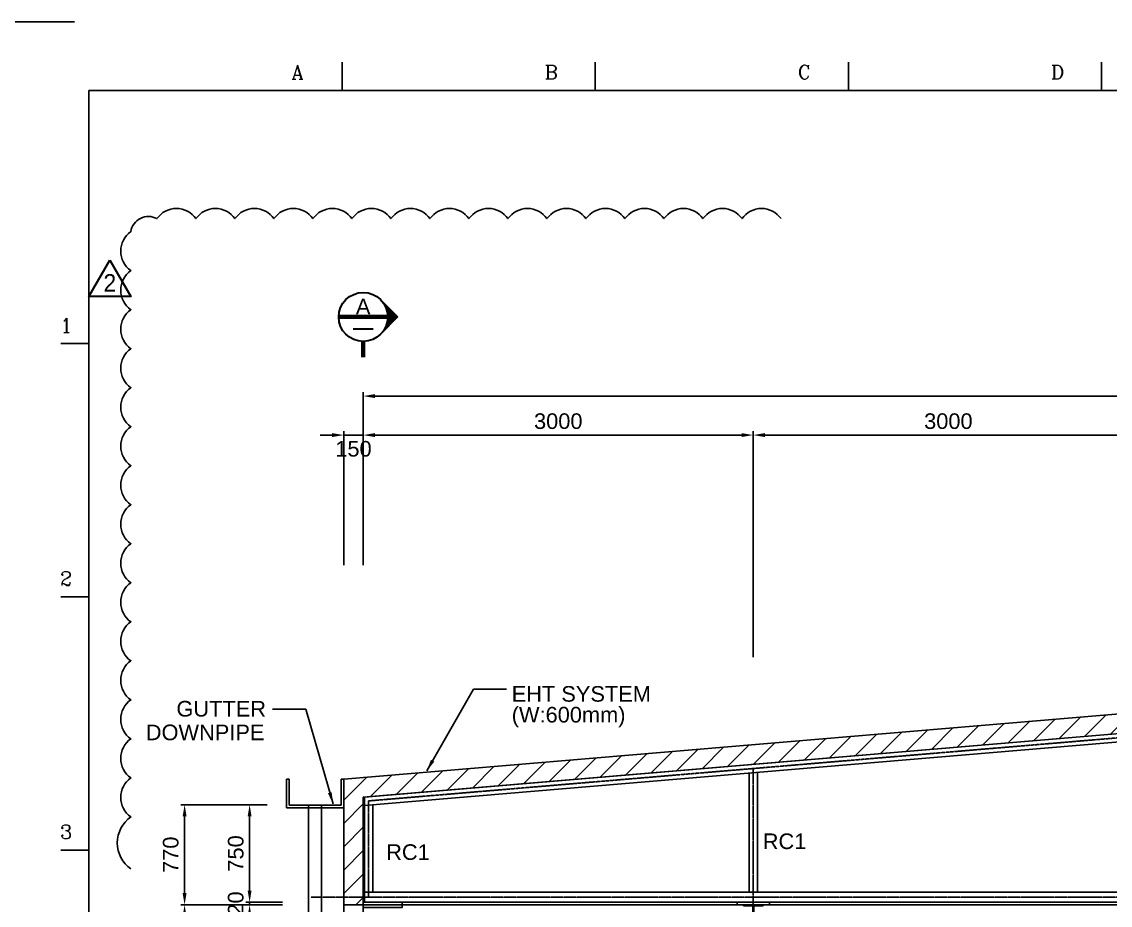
# Model space of a CAD drawing. Header units: millimetres. Extents: x 415966 to 487306, y -108951 to -17325.
# Drawn here: x 451865 to 460236, y -24118 to -17325 of the extents above; entities that cross this region are included whole.
import ezdxf
from ezdxf.enums import TextEntityAlignment as Align

# ---------------------------------------------------------------- set-up
doc = ezdxf.new("R2010")
doc.units = ezdxf.units.MM
doc.header["$LTSCALE"] = 2
doc.linetypes.add('CENTER', pattern=[2, 1.25, -0.25, 0.25, -0.25])
doc.layers.get('Defpoints').update_dxf_attribs({"color": 250})
for name, color, linetype in [('C_BLOCK', 7, 'Continuous'), ('C_CEN', 1, 'CENTER'), ('C_DIM', 7, 'Continuous'), ('C_GIRDER', 2, 'Continuous'), ('C_REV', 4, 'Continuous'), ('C_TEXT_01', 2, 'Continuous'), ('finish', 1, 'Continuous'), ('TAN-TIT', 30, 'Continuous')]:
    doc.layers.add(name, color=color, linetype=linetype)
doc.layers.add('C_MARK', color=2, linetype='Continuous', lineweight=0)
doc.styles.add('Arial', font='arial.ttf')
doc.styles.add('COM', font='COMPLEX', dxfattribs={"height": 5})
doc.styles.add('돋움', font='')
doc.styles.get('돋움').set_extended_font_data('Dotum')
doc.dimstyles.new('일반도면_0020', dxfattribs={"dimtxt": 80, "dimasz": 60, "dimexe": 20, "dimexo": 100, "dimgap": 30, "dimtad": 1, "dimdec": 0, "dimzin": 0, "dimdsep": 46, "dimtxsty": 'Arial', "dimcen": -100, "dimclrd": 7, "dimclre": 7, "dimclrt": 2, "dimadec": 8, "dimazin": 0, "dimtfac": 1, "dimtdec": 0, "dimtix": 1, "dimtmove": 2, "dimatfit": 3, "dimfxl": 1, "dimtolj": 1, "dimtzin": 0, "dimarcsym": 0})
doc.dimstyles.new('일반도면_0030', dxfattribs={"dimtxt": 120, "dimasz": 90, "dimexe": 30, "dimexo": 150, "dimgap": 45, "dimtad": 1, "dimdec": 0, "dimzin": 0, "dimdsep": 46, "dimtxsty": 'Arial', "dimcen": -150, "dimclrd": 7, "dimclre": 7, "dimclrt": 2, "dimadec": 8, "dimazin": 0, "dimtfac": 1, "dimtdec": 0, "dimtix": 1, "dimtmove": 2, "dimatfit": 3, "dimfxl": 1, "dimtolj": 1, "dimtzin": 0, "dimarcsym": 0})

# ---------------------------------------------------------------- blocks, each defined once
blk = doc.blocks.new('BORDER')
at = {"layer": 'TAN-TIT', "linetype": 'Continuous'}
blk.add_line((424.1, 16820), (0, 16820), dxfattribs=at)
at = {"layer": 'TAN-TIT'}
for p, q in [((1795.5, 16468), (1795.5, 16612.2)), ((3093.4, 16468), (3093.4, 16612.2)), ((4391.2, 16468), (4391.2, 16612.2)), ((5689.1, 16468), (5689.1, 16612.2)), ((497.7, 16468), (497.7, 352)), ((23282.3, 16468), (497.7, 16468)), ((497.7, 15170.1), (353.4, 15170.1)), ((497.7, 13872.3), (353.4, 13872.3)), ((497.7, 12574.4), (353.4, 12574.4))]:
    blk.add_line(p, q, dxfattribs=at)
at = {"layer": 'TAN-TIT', "style": 'COM'}
for s, p in [('A', (1535.9, 16525.7)), ('B', (2833.8, 16525.7)), ('C', (4131.7, 16525.7)), ('D', (5429.5, 16525.7))]:
    blk.add_text(s, height=72.1, dxfattribs=at).set_placement(p)
for s, p in [('1', (411.1, 15227.8)), ('2', (411.1, 13930)), ('3', (411.1, 12632.1))]:
    blk.add_text(s, height=72.1, dxfattribs=at).set_placement(p, align=Align.RIGHT)
blk = doc.blocks.new('A$C70F644BE')
at = {"layer": 'finish'}
for p, q in [((0, 0), (152, 0)), ((0, 0), (0, -6.6)), ((152, 0), (152, -6.6)), ((0, -6.6), (73.08, -6.6)), ((73.08, -6.6), (73.08, -145.4)), ((78.92, -6.6), (152, -6.6)), ((78.92, -6.6), (78.92, -145.4)), ((0, -145.4), (73.08, -145.4)), ((0, -145.4), (0, -152)), ((0, -152), (152, -152)), ((78.92, -145.4), (152, -145.4)), ((152, -145.4), (152, -152))]:
    blk.add_line(p, q, dxfattribs=at)
blk = doc.blocks.new('*D189')
at = {"layer": 'C_DIM', "color": 7, "lineweight": -2, "transparency": 16777216}
for p, q in [((454491.4, -21503.9), (454491.4, -20473)), ((454581.4, -20503), (457401.4, -20503)), ((457491.4, -22211.5), (457491.4, -20473))]:
    blk.add_line(p, q, dxfattribs=at)
at = {"layer": 'C_DIM', "color": 7, "transparency": 16777216}
for points in [[(454581.4, -20488), (454581.4, -20518), (454491.4, -20503)], [(457401.4, -20488), (457401.4, -20518), (457491.4, -20503)]]:
    blk.add_solid(points, dxfattribs=at)
at = {"layer": 'Defpoints', "color": 0, "transparency": 16777216}
for p in [(457491.4, -20503), (454491.4, -21653.9), (457491.4, -22361.5)]:
    blk.add_point(p, dxfattribs=at)
at = {"layer": 'C_DIM', "color": 2, "transparency": 16777216, "insert": (455991.4, -20396.7), "char_height": 120, "attachment_point": 5, "style": 'Arial'}
blk.add_mtext('\\A1;3000', dxfattribs=at)
blk = doc.blocks.new('*D190')
at = {"layer": 'C_DIM', "color": 7, "lineweight": -2, "transparency": 16777216}
for p, q in [((454251.4, -20503), (454161.4, -20503)), ((454341.4, -21503.9), (454341.4, -20473)), ((454341.4, -20503), (454491.4, -20503)), ((454491.4, -21503.9), (454491.4, -20473)), ((454581.4, -20503), (454671.4, -20503))]:
    blk.add_line(p, q, dxfattribs=at)
at = {"layer": 'C_DIM', "color": 7, "transparency": 16777216}
for points in [[(454251.4, -20488), (454251.4, -20518), (454341.4, -20503)], [(454581.4, -20488), (454581.4, -20518), (454491.4, -20503)]]:
    blk.add_solid(points, dxfattribs=at)
at = {"layer": 'Defpoints', "color": 0, "transparency": 16777216}
for p in [(454491.4, -20503), (454341.4, -21653.9), (454491.4, -21653.9)]:
    blk.add_point(p, dxfattribs=at)
at = {"layer": 'C_DIM', "color": 2, "transparency": 16777216, "char_height": 120, "attachment_point": 5, "style": 'Arial'}
for s, insert in [('\\A1;', (454416.4, -20398)), ('\\A1;150', (454416.4, -20609.3))]:
    blk.add_mtext(s, dxfattribs=dict(at, insert=insert))
blk = doc.blocks.new('*D191')
at = {"layer": 'C_DIM', "color": 7, "lineweight": -2, "transparency": 16777216}
for p, q in [((457491.4, -22211.5), (457491.4, -20473)), ((457581.4, -20503), (460401.4, -20503)), ((460491.4, -22211.5), (460491.4, -20473))]:
    blk.add_line(p, q, dxfattribs=at)
at = {"layer": 'C_DIM', "color": 7, "transparency": 16777216}
for points in [[(457581.4, -20488), (457581.4, -20518), (457491.4, -20503)], [(460401.4, -20488), (460401.4, -20518), (460491.4, -20503)]]:
    blk.add_solid(points, dxfattribs=at)
at = {"layer": 'Defpoints', "color": 0, "transparency": 16777216}
for p in [(460491.4, -20503), (457491.4, -22361.5), (460491.4, -22361.5)]:
    blk.add_point(p, dxfattribs=at)
at = {"layer": 'C_DIM', "color": 2, "transparency": 16777216, "insert": (458991.4, -20396.7), "char_height": 120, "attachment_point": 5, "style": 'Arial'}
blk.add_mtext('\\A1;3000', dxfattribs=at)
blk = doc.blocks.new('*D196')
at = {"layer": 'C_DIM', "color": 7, "lineweight": -2, "transparency": 16777216}
for p, q in [((453870.7, -24114.9), (453587.6, -24114.9)), ((453617.6, -27024.9), (453617.6, -24204.9)), ((453870.7, -27114.9), (453587.6, -27114.9))]:
    blk.add_line(p, q, dxfattribs=at)
at = {"layer": 'C_DIM', "color": 7, "transparency": 16777216}
for points in [[(453602.6, -24204.9), (453632.6, -24204.9), (453617.6, -24114.9)], [(453602.6, -27024.9), (453632.6, -27024.9), (453617.6, -27114.9)]]:
    blk.add_solid(points, dxfattribs=at)
at = {"layer": 'Defpoints', "color": 0, "transparency": 16777216}
for p in [(453617.6, -24114.9), (454020.7, -24114.9), (454020.7, -27114.9)]:
    blk.add_point(p, dxfattribs=at)
at = {"layer": 'C_DIM', "color": 2, "transparency": 16777216, "insert": (453511.3, -25614.9), "char_height": 120, "attachment_point": 5, "rotation": 90, "style": 'Arial'}
blk.add_mtext('\\A1;3000', dxfattribs=at)
blk = doc.blocks.new('*D197')
at = {"layer": 'C_DIM', "color": 7, "lineweight": -2, "transparency": 16777216}
for p, q in [((453870.7, -24114.9), (453087.6, -24114.9)), ((453117.6, -33064.9), (453117.6, -24204.9)), ((453870.7, -33154.9), (453087.6, -33154.9))]:
    blk.add_line(p, q, dxfattribs=at)
at = {"layer": 'C_DIM', "color": 7, "transparency": 16777216}
for points in [[(453102.6, -24204.9), (453132.6, -24204.9), (453117.6, -24114.9)], [(453102.6, -33064.9), (453132.6, -33064.9), (453117.6, -33154.9)]]:
    blk.add_solid(points, dxfattribs=at)
at = {"layer": 'Defpoints', "color": 0, "transparency": 16777216}
for p in [(453117.6, -24114.9), (454020.7, -24114.9), (454020.7, -33154.9)]:
    blk.add_point(p, dxfattribs=at)
at = {"layer": 'C_DIM', "color": 2, "transparency": 16777216, "insert": (453011.3, -28634.9), "char_height": 120, "attachment_point": 5, "rotation": 90, "style": 'Arial'}
blk.add_mtext('\\A1;9040', dxfattribs=at)
blk = doc.blocks.new('*D224')
at = {"layer": 'C_DIM', "color": 7, "lineweight": -2, "transparency": 16777216}
for p, q in [((453751.4, -23344.9), (453587.6, -23344.9)), ((453617.6, -24004.9), (453617.6, -23434.9)), ((453870.7, -24094.9), (453587.6, -24094.9))]:
    blk.add_line(p, q, dxfattribs=at)
at = {"layer": 'C_DIM', "color": 7, "transparency": 16777216}
for points in [[(453602.6, -23434.9), (453632.6, -23434.9), (453617.6, -23344.9)], [(453602.6, -24004.9), (453632.6, -24004.9), (453617.6, -24094.9)]]:
    blk.add_solid(points, dxfattribs=at)
at = {"layer": 'Defpoints', "color": 0, "transparency": 16777216}
for p in [(453617.6, -23344.9), (453901.4, -23344.9), (454020.7, -24094.9)]:
    blk.add_point(p, dxfattribs=at)
at = {"layer": 'C_DIM', "color": 2, "transparency": 16777216, "insert": (453511.3, -23719.9), "char_height": 120, "attachment_point": 5, "rotation": 90, "style": 'Arial'}
blk.add_mtext('\\A1;750', dxfattribs=at)
blk = doc.blocks.new('113')
at = {"layer": 'C_GIRDER', "color": 7}
for p, q in [((517600.4, -23159.1), (517580.4, -23159.1)), ((517580.4, -23379.1), (517580.4, -23159.1)), ((517600.4, -23359.1), (517600.4, -23159.1)), ((518000.4, -23359.1), (518000.4, -23159.1)), ((518000.4, -23159.1), (518020.4, -23159.1)), ((518020.4, -23379.1), (518020.4, -23159.1)), ((517580.4, -23379.1), (518020.4, -23379.1)), ((517600.4, -23359.1), (518000.4, -23359.1)), ((517750.4, -23359.1), (517750.4, -33159.4)), ((517850.4, -23359.1), (517850.4, -33159.4)), ((517750.4, -33159.4), (517850.4, -33159.4))]:
    blk.add_line(p, q, dxfattribs=at)
blk = doc.blocks.new('*D292')
at = {"layer": 'C_DIM', "color": 7, "lineweight": -2, "transparency": 16777216}
for p, q in [((454491.4, -21203.9), (454491.4, -20173)), ((469491.4, -21470.1), (469491.4, -20173)), ((454581.4, -20203), (469401.4, -20203))]:
    blk.add_line(p, q, dxfattribs=at)
at = {"layer": 'C_DIM', "color": 7, "transparency": 16777216}
for points in [[(454581.4, -20188), (454581.4, -20218), (454491.4, -20203)], [(469401.4, -20188), (469401.4, -20218), (469491.4, -20203)]]:
    blk.add_solid(points, dxfattribs=at)
at = {"layer": 'Defpoints', "color": 0, "transparency": 16777216}
for p in [(469491.4, -20203), (454491.4, -21353.9), (469491.4, -21620.1)]:
    blk.add_point(p, dxfattribs=at)
at = {"layer": 'C_DIM', "color": 2, "transparency": 16777216, "insert": (461991.4, -20096.7), "char_height": 120, "attachment_point": 5, "style": 'Arial'}
blk.add_mtext('\\A1;15000', dxfattribs=at)
blk = doc.blocks.new('*D504')
at = {"layer": 'C_DIM', "color": 7, "lineweight": -2, "transparency": 16777216}
for p, q in [((453617.6, -24004.9), (453617.6, -23914.9)), ((453870.7, -24094.9), (453587.6, -24094.9)), ((453617.6, -24114.9), (453617.6, -24094.9)), ((453870.7, -24114.9), (453587.6, -24114.9)), ((453617.6, -24204.9), (453617.6, -24294.9))]:
    blk.add_line(p, q, dxfattribs=at)
at = {"layer": 'C_DIM', "color": 7, "transparency": 16777216}
for points in [[(453602.6, -24004.9), (453632.6, -24004.9), (453617.6, -24094.9)], [(453602.6, -24204.9), (453632.6, -24204.9), (453617.6, -24114.9)]]:
    blk.add_solid(points, dxfattribs=at)
at = {"layer": 'Defpoints', "color": 0, "transparency": 16777216}
for p in [(453617.6, -24094.9), (454020.7, -24094.9), (454020.7, -24114.9)]:
    blk.add_point(p, dxfattribs=at)
at = {"layer": 'C_DIM', "color": 2, "transparency": 16777216, "insert": (453511.3, -24104.9), "char_height": 120, "attachment_point": 5, "rotation": 90, "style": 'Arial'}
blk.add_mtext('\\A1;20', dxfattribs=at)
blk = doc.blocks.new('*D505')
at = {"layer": 'C_DIM', "color": 7, "lineweight": -2, "transparency": 16777216}
for p, q in [((453751.4, -23344.9), (453087.6, -23344.9)), ((453117.6, -24024.9), (453117.6, -23434.9)), ((453870.7, -24114.9), (453087.6, -24114.9))]:
    blk.add_line(p, q, dxfattribs=at)
at = {"layer": 'C_DIM', "color": 7, "transparency": 16777216}
for points in [[(453102.6, -23434.9), (453132.6, -23434.9), (453117.6, -23344.9)], [(453102.6, -24024.9), (453132.6, -24024.9), (453117.6, -24114.9)]]:
    blk.add_solid(points, dxfattribs=at)
at = {"layer": 'Defpoints', "color": 0, "transparency": 16777216}
for p in [(453117.6, -23344.9), (453901.4, -23344.9), (454020.7, -24114.9)]:
    blk.add_point(p, dxfattribs=at)
at = {"layer": 'C_DIM', "color": 2, "transparency": 16777216, "insert": (453011.3, -23729.9), "char_height": 120, "attachment_point": 5, "rotation": 90, "style": 'Arial'}
blk.add_mtext('\\A1;770', dxfattribs=at)

msp = doc.modelspace()

# ---------------------------------------------------------------- hatches: boundary and pattern name
at = {"layer": 'finish'}
h = msp.add_hatch(dxfattribs=at)
h.set_pattern_fill('ANSI31', color=256, scale=40, style=0)
h.set_pattern_definition([(45, (-63679, 0), (-89.80256, 89.80256), [])])
h.paths.add_polyline_path([(469641.4, -21861.8), (454341.4, -23149.5), (454341.4, -24114.9), (454491.4, -24114.9), (454491.4, -23287.4), (469491.4, -22025), (469491.4, -24114.9), (469641.4, -24114.9)])

# ---------------------------------------------------------------- linework, layer by layer
at = {"layer": 'C_BLOCK', "color": 1, "linetype": 'Continuous', "lineweight": 0}
for p, q in [((454758.1, -19594.7), (454618.4, -19455.2)), ((454666.7, -19664.1), (454747.1, -19583.7)), ((454674.8, -19551), (454694.6, -19531.2)), ((454675.8, -19555), (454697.1, -19533.7)), ((454676.6, -19559.2), (454699.6, -19536.2)), ((454677.4, -19563.4), (454702.1, -19538.7)), ((454678, -19567.8), (454704.6, -19541.2)), ((454678.6, -19572.2), (454707.1, -19543.7)), ((454679.1, -19576.7), (454709.6, -19546.2)), ((454679.5, -19581.3), (454712.1, -19548.7)), ((454679.8, -19586.1), (454714.6, -19551.2)), ((454680, -19590.9), (454717.1, -19553.7)), ((454680, -19595.9), (454719.6, -19556.2)), ((454758.1, -19594.7), (454623.5, -19729.3)), ((454639.7, -19711.1), (454757.1, -19593.7)), ((454651.5, -19694.3), (454754.6, -19591.2))]:
    msp.add_line(p, q, dxfattribs=at)
at = {"layer": 'C_BLOCK', "color": 1, "linetype": 'Continuous', "lineweight": 13}
for p, q in [((454641, -19479.8), (454642.1, -19478.7)), ((454643.1, -19482.7), (454644.6, -19481.2)), ((454645.2, -19485.6), (454647.1, -19483.7)), ((454647.3, -19488.5), (454649.6, -19486.2)), ((454649.3, -19491.5), (454652.1, -19488.7)), ((454651.2, -19494.6), (454654.6, -19491.2)), ((454653.1, -19497.7), (454657.1, -19493.7)), ((454655, -19500.8), (454659.6, -19496.2)), ((454656.8, -19504), (454662.1, -19498.7)), ((454658.5, -19507.3), (454664.6, -19501.2)), ((454660.2, -19510.6), (454667.1, -19503.7)), ((454661.9, -19514), (454669.6, -19506.2)), ((454663, -19672.8), (454749.6, -19586.2)), ((454663.4, -19517.4), (454672.1, -19508.7)), ((454664.9, -19520.9), (454674.6, -19511.2)), ((454666.4, -19524.4), (454677.1, -19513.7)), ((454667.8, -19528), (454679.6, -19516.2)), ((454669.1, -19531.7), (454682.1, -19518.7)), ((454669.7, -19656.1), (454744.6, -19581.2)), ((454670.4, -19535.4), (454684.6, -19521.2)), ((454671.6, -19539.2), (454687.1, -19523.7)), ((454672.1, -19648.8), (454742.1, -19578.7)), ((454672.8, -19543), (454689.6, -19526.2)), ((454673.9, -19547), (454692.1, -19528.7)), ((454674, -19641.8), (454739.6, -19576.2)), ((454675.6, -19635.2), (454737.1, -19573.7)), ((454676.8, -19629), (454734.6, -19571.2)), ((454677.8, -19623), (454732.1, -19568.7)), ((454678.6, -19617.2), (454729.6, -19566.2)), ((454679.2, -19611.6), (454727.1, -19563.7)), ((454679.7, -19606.2), (454724.6, -19561.2)), ((454679.9, -19600.9), (454722.1, -19558.7)), ((454658.2, -19682.6), (454752.1, -19588.7))]:
    msp.add_line(p, q, dxfattribs=at)
at = {"layer": 'C_BLOCK', "color": 3, "linetype": 'Continuous', "lineweight": 53}
msp.add_line((454680, -19594.7), (454302.9, -19594.7), dxfattribs=at)
at = {"layer": 'C_BLOCK', "color": 1, "linetype": 'Continuous', "lineweight": 70}
msp.add_line((454680, -19594.7), (454302.9, -19594.7), dxfattribs=at)
at = {"layer": 'C_BLOCK', "color": 2, "linetype": 'Continuous', "lineweight": 30}
msp.add_line((454568.6, -19688.9), (454414.3, -19688.9), dxfattribs=at)
at = {"layer": 'C_BLOCK', "color": 3, "linetype": 'Continuous', "lineweight": 70}
msp.add_line((454491.4, -19903), (454491.4, -19783.2), dxfattribs=at)
at = {"layer": 'C_BLOCK', "color": 2, "linetype": 'Continuous', "lineweight": 30}
msp.add_circle((454491.4, -19594.7), 188.6, dxfattribs=at)
at = {"layer": 'C_CEN'}
for p, q in [((454533.2, -23315.7), (469449.7, -22060.4)), ((457491.4, -26714.9), (457491.4, -23066.8)), ((454533.2, -23315.7), (454533.2, -24056.8)), ((469891.4, -24056.8), (454091.4, -24056.8))]:
    msp.add_line(p, q, dxfattribs=at)
at = {"layer": 'C_GIRDER'}
for p, q in [((454501.4, -23286.5), (469481.4, -22025.8)), ((454501.4, -23350.2), (469481.4, -22089.6)), ((457459.7, -23102.8), (457459.7, -24018.7)), ((457523.2, -23097.4), (457523.2, -24018.7)), ((454501.4, -23286.5), (454501.4, -24094.9)), ((454564.9, -23344.9), (454564.9, -24018.7)), ((469481.4, -24018.7), (454501.4, -24018.7)), ((469481.4, -24094.9), (454501.4, -24094.9))]:
    msp.add_line(p, q, dxfattribs=at)
for points in [[(454491.4, -24094.9), (454791.4, -24094.9), (454791.4, -24114.9), (454491.4, -24114.9)], [(457366.4, -24094.9), (457616.4, -24094.9), (457616.4, -24114.9), (457366.4, -24114.9)], [(454491.4, -24114.9), (454791.4, -24114.9), (454791.4, -24134.9), (454491.4, -24134.9)]]:
    msp.add_lwpolyline(points, close=True, dxfattribs=at)
msp.add_lwpolyline([(454710.4, -24114.9), (469272.4, -24114.9)], dxfattribs=at)
at = {"layer": 'C_REV'}
msp.add_lwpolyline([(457704.4, -18838.7, 0.520567), (457404.4, -18838.7, 0.520567), (457104.4, -18838.7, 0.520567), (456804.4, -18838.7, 0.520567), (456504.4, -18838.7, 0.520567), (456204.4, -18838.7, 0.520567), (455904.4, -18838.7, 0.520567), (455604.4, -18838.7, 0.520567), (455304.4, -18838.7, 0.520567), (455004.4, -18838.7, 0.520567), (454704.4, -18838.7, 0.520567), (454404.4, -18838.7, 0.520567), (454104.4, -18838.7, 0.520567), (453804.4, -18838.7, 0.520567), (453504.4, -18838.7, 0.520567), (453204.4, -18838.7, 0.520567), (452904.4, -18838.7, 0.520567), (452704.4, -18938.7, 0.520567), (452704.4, -19238.7, 0.520567), (452704.4, -19538.7, 0.520567), (452704.4, -19838.7, 0.520567), (452704.4, -20138.7, 0.520567), (452704.4, -20438.7, 0.520567), (452704.4, -20738.7, 0.520567), (452704.4, -21038.7, 0.520567), (452704.4, -21338.7, 0.520567), (452704.4, -21638.7, 0.520567), (452704.4, -21938.7, 0.520567), (452704.4, -22238.7, 0.520567), (452704.4, -22538.7, 0.520567), (452704.4, -22838.7, 0.520567), (452704.4, -23138.7, 0.520567), (452704.4, -23438.7, 0.520567), (452704.4, -23838.7, 0.520567)], format="xyb", dxfattribs=at)
at = {"layer": 'C_REV', "lineweight": 30}
msp.add_lwpolyline([(452542.7, -19158.7), (452704.4, -19438.7), (452381.1, -19438.7)], close=True, dxfattribs=at)
at = {"layer": 'finish'}
for p, q in [((469641.4, -21861.8), (454341.4, -23149.5)), ((469491.4, -22025), (454491.4, -23287.4)), ((454341.4, -24114.9), (454341.4, -23149.5)), ((454491.4, -24114.9), (454491.4, -23287.4))]:
    msp.add_line(p, q, dxfattribs=at)
msp.add_lwpolyline([(454341.4, -24114.9), (454491.4, -24114.9), (454491.4, -33184.9), (454341.4, -33184.9)], close=True, dxfattribs=at)

# ---------------------------------------------------------------- block references
at = {"xscale": 1.5, "yscale": 1.5, "zscale": 1.5}
msp.add_blockref('BORDER', (451635.9, -42555.1), dxfattribs=at)
at = {"layer": 'C_CEN'}
msp.add_blockref('113', (-63679, 9.7), dxfattribs=at)
at = {"layer": 'finish'}
msp.add_blockref('A$C70F644BE', (457415.4, -24114.9), dxfattribs=at)

# ---------------------------------------------------------------- texts
at = {"layer": 'C_BLOCK', "color": 2, "linetype": 'Continuous', "lineweight": 30, "style": 'Arial'}
msp.add_text('A', height=120, dxfattribs=at).set_placement((454490.7, -19514.2), align=Align.MIDDLE_CENTER)
at = {"layer": 'C_MARK', "color": 4, "style": '돋움'}
msp.add_text('2', height=135, dxfattribs=at).set_placement((452542.7, -19332.9), align=Align.MIDDLE_CENTER)
at = {"layer": 'C_TEXT_01', "style": 'Arial'}
for s, p in [('EHT SYSTEM', (455633.1, -22552.9)), ('GUTTER', (453054.7, -22667.1)), ('(W:600mm)', (455633.1, -22712.9)), ('DOWNPIPE', (452819.2, -22849.1)), ('RC1', (457563.9, -23686.2)), ('RC1', (454667.8, -23769.3))]:
    msp.add_text(s, height=120, dxfattribs=at).set_placement(p)

# ---------------------------------------------------------------- dimensions: what is measured, and where the dimension line sits
at = {"layer": 'C_DIM'}
for base, p1, p2, picture, middle in [((469491.4, -20203), (454491.4, -21353.9), (469491.4, -21620.1), '*D292', (461991.4, -20096.7)), ((457491.4, -20503), (454491.4, -21653.9), (457491.4, -22361.5), '*D189', (455991.4, -20396.7)), ((460491.4, -20503), (457491.4, -22361.5), (460491.4, -22361.5), '*D191', (458991.4, -20396.7))]:
    dim = msp.add_linear_dim(base=base, p1=p1, p2=p2, dimstyle='일반도면_0030', dxfattribs=at)
    dim.commit()
    dim.dimension.update_dxf_attribs({"geometry": picture, "text_midpoint": middle})
dim = msp.add_aligned_dim(p1=(454341.4, -21653.9), p2=(454491.4, -21653.9), distance=1150.8, text='\\X<>', dimstyle='일반도면_0030', dxfattribs=at)
dim.commit()
dim.dimension.update_dxf_attribs({"geometry": '*D190', "text_midpoint": (454416.4, -20503)})
for base, p1, p2, picture, middle in [((453117.6, -23344.9), (454020.7, -24114.9), (453901.4, -23344.9), '*D505', (453011.3, -23729.9)), ((453617.6, -23344.9), (454020.7, -24094.9), (453901.4, -23344.9), '*D224', (453511.3, -23719.9)), ((453617.6, -24094.9), (454020.7, -24114.9), (454020.7, -24094.9), '*D504', (453511.3, -24104.9))]:
    dim = msp.add_linear_dim(base=base, p1=p1, p2=p2, angle=90, dimstyle='일반도면_0030', dxfattribs=at)
    dim.commit()
    dim.dimension.update_dxf_attribs({"geometry": picture, "text_midpoint": middle})
for p1, distance, picture, middle in [((454020.7, -33154.9), 903.1, '*D197', (453011.3, -28634.9)), ((454020.7, -27114.9), 403.1, '*D196', (453511.3, -25614.9))]:
    dim = msp.add_aligned_dim(p1=p1, p2=(454020.7, -24114.9), distance=distance, dimstyle='일반도면_0030', dxfattribs=at)
    dim.commit()
    dim.dimension.update_dxf_attribs({"geometry": picture, "text_midpoint": middle})

# ---------------------------------------------------------------- leaders
for points in [[(454980.4, -23085.2), (455338.9, -22457.4), (455594.1, -22457.4)], [(454259.3, -23339.1), (454049.6, -22611), (453794.4, -22611)]]:
    msp.add_leader(points, dimstyle='일반도면_0020', override={"dimasz": 90}, dxfattribs=at)

doc.saveas('drawing.dxf')
